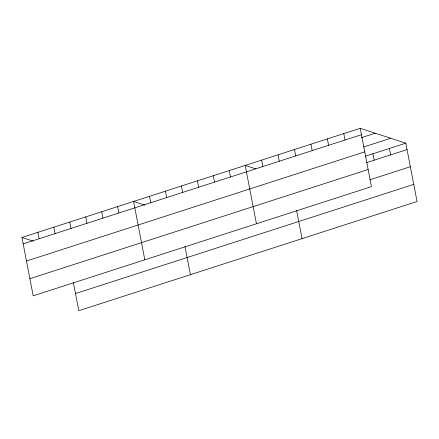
<?xml version="1.0" encoding="UTF-8"?>
<svg xmlns="http://www.w3.org/2000/svg" width="439" height="439" viewBox="0 0 439 439"><rect width="100%" height="100%" fill="white"/><g stroke="black" fill="none" stroke-linecap="round" stroke-linejoin="round"><path stroke-width="0.66" d="M360.216 128.298L371.449 186.646L33.188 295.826L21.95 237.477L360.216 128.298L405.812 143.174L417.05 201.523L78.784 310.702L73.346 282.447M23.185 243.886L361.451 134.707M361.357 137.692L375.263 133.204M363.591 147.032L390.765 138.263M26.483 261.029L364.749 151.845M365.369 156.229L405.812 143.174M366.603 162.639L407.046 149.584M29.885 278.688L368.151 169.503M369.907 179.776L410.35 166.721M75.486 293.565L413.752 184.38M255.866 168.894L245.203 165.421L256.442 223.764M144.865 205.128L133.577 201.446L144.815 259.795M21.95 237.477L33.238 241.159M389.382 148.475L390.617 154.885M372.952 153.782L374.187 160.191M343.781 133.599L345.016 140.008M327.351 138.905L328.586 145.314M310.922 144.206L312.156 150.615M294.492 149.507L295.727 155.922M296.599 210.385L302.043 238.646M278.063 154.813L279.297 161.223M261.633 160.114L262.868 166.524M229.257 170.568L230.491 176.977M213.31 175.715L214.545 182.125M197.363 180.863L198.598 187.272M181.417 186.004L182.651 192.419M184.973 246.416L190.411 274.671M165.47 191.152L166.705 197.566M149.523 196.299L150.758 202.714M117.63 206.593L118.865 213.008M101.683 211.741L102.918 218.156M85.737 216.888L86.971 223.303M69.79 222.035L71.025 228.45M53.843 227.182L55.078 233.592M37.897 232.33L39.131 238.739"/></g></svg>
